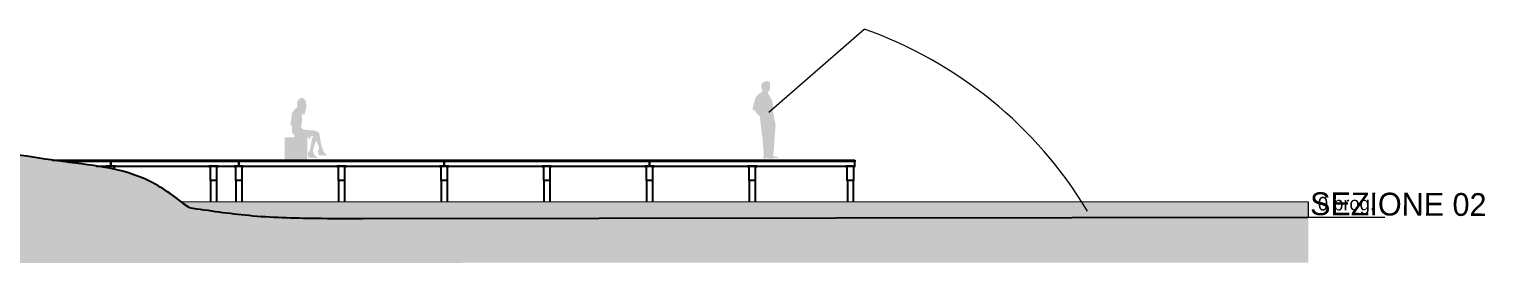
# Model space of a CAD drawing. Header units: inches. Extents: x -3368894 to 5148796, y 84 to 10864301.
# Drawn here: x 503414.93 to 503446.82, y 4346162.85 to 4346167.97 of the extents above; entities that cross this region are included whole.
import ezdxf

# ---------------------------------------------------------------- set-up
doc = ezdxf.new("R2010")
doc.units = ezdxf.units.IN
doc.header["$MEASUREMENT"] = 0
doc.layers.add('cm_arredi secondo piano', color=252, linetype='Continuous')
for name, color, linetype, lineweight in [('cm_campiture', 252, 'Continuous', 9), ('cm_linea di terra', 4, 'Continuous', 25), ('cm_quote', 174, 'Continuous', 0), ('cm_testi', 250, 'Continuous', 0), ('cp_piattaforme volumi_linea', 4, 'Continuous', 25)]:
    doc.layers.add(name, color=color, linetype=linetype, lineweight=lineweight)
doc.layers.add('Finestre', color=254, linetype='Continuous', lineweight=9, plot=False)
doc.styles.get("Standard").update_dxf_attribs({"font": 'GOTHIC.TTF'})

msp = doc.modelspace()

# ---------------------------------------------------------------- hatches: boundary and pattern name
at = {"layer": 'cm_arredi secondo piano'}
for points in [[(503430.864, 4346166.128), (503430.851, 4346166.162), (503430.79, 4346166.203), (503430.777, 4346166.23), (503430.845, 4346166.47), (503430.915, 4346166.554), (503430.972, 4346166.583), (503430.979, 4346166.599), (503430.988, 4346166.607), (503431.002, 4346166.619), (503430.981, 4346166.656), (503430.966, 4346166.739), (503430.997, 4346166.795), (503431.037, 4346166.817), (503431.103, 4346166.83), (503431.159, 4346166.806), (503431.162, 4346166.771), (503431.158, 4346166.771), (503431.167, 4346166.715), (503431.155, 4346166.646), (503431.141, 4346166.61), (503431.117, 4346166.597), (503431.124, 4346166.552), (503431.139, 4346166.522), (503431.166, 4346166.477), (503431.214, 4346166.394), (503431.233, 4346166.285), (503431.222, 4346166.174), (503431.231, 4346166.15), (503431.285, 4346165.861), (503431.264, 4346165.615), (503431.247, 4346165.352), (503431.237, 4346165.224), (503431.227, 4346165.2), (503431.242, 4346165.184), (503431.339, 4346165.171), (503431.341, 4346165.147), (503431.257, 4346165.143), (503431.162, 4346165.127), (503431.121, 4346165.135), (503431.086, 4346165.149), (503431.077, 4346165.148), (503431.066, 4346165.133), (503431.023, 4346165.126), (503431.019, 4346165.15), (503431.019, 4346165.182), (503431.02, 4346165.299), (503431.006, 4346165.456), (503430.996, 4346165.609), (503430.99, 4346165.629), (503430.959, 4346165.862), (503430.941, 4346166.059), (503430.922, 4346166.073)], [(503421.238, 4346165.148), (503421.237, 4346165.16), (503421.239, 4346165.164), (503421.237, 4346165.17), (503421.221, 4346165.176), (503421.202, 4346165.184), (503421.188, 4346165.203), (503421.176, 4346165.226), (503421.165, 4346165.244), (503421.153, 4346165.271), (503421.15, 4346165.3), (503421.158, 4346165.348), (503421.175, 4346165.411), (503421.202, 4346165.486), (503421.22, 4346165.534), (503421.227, 4346165.52), (503421.245, 4346165.468), (503421.268, 4346165.416), (503421.286, 4346165.356), (503421.281, 4346165.348), (503421.273, 4346165.333), (503421.264, 4346165.32), (503421.259, 4346165.3), (503421.26, 4346165.291), (503421.274, 4346165.207), (503421.449, 4346165.2), (503421.455, 4346165.202), (503421.454, 4346165.207), (503421.456, 4346165.208), (503421.457, 4346165.212), (503421.449, 4346165.216), (503421.43, 4346165.226), (503421.408, 4346165.243), (503421.394, 4346165.275), (503421.376, 4346165.303), (503421.358, 4346165.349), (503421.337, 4346165.402), (503421.315, 4346165.508), (503421.3, 4346165.609), (503421.288, 4346165.683), (503421.264, 4346165.717), (503421.228, 4346165.728), (503421.224, 4346165.73), (503421.166, 4346165.746), (503421.166, 4346165.748), (503421.089, 4346165.754), (503420.995, 4346165.766), (503420.938, 4346165.77), (503420.931, 4346165.778), (503420.91, 4346165.785), (503420.903, 4346165.802), (503420.897, 4346165.809), (503420.886, 4346165.814), (503420.892, 4346165.862), (503420.903, 4346165.929), (503420.912, 4346165.998), (503420.907, 4346166.046), (503420.901, 4346166.084), (503420.905, 4346166.088), (503420.913, 4346166.103), (503420.918, 4346166.101), (503420.919, 4346166.094), (503420.925, 4346166.098), (503420.927, 4346166.105), (503420.931, 4346166.108), (503420.934, 4346166.106), (503420.934, 4346166.097), (503420.929, 4346166.093), (503420.944, 4346166.099), (503420.953, 4346166.107), (503420.958, 4346166.112), (503420.96, 4346166.105), (503420.956, 4346166.1), (503420.945, 4346166.096), (503420.957, 4346166.097), (503420.967, 4346166.105), (503420.972, 4346166.112), (503420.977, 4346166.157), (503420.984, 4346166.176), (503420.993, 4346166.212), (503421.001, 4346166.259), (503420.998, 4346166.351), (503420.98, 4346166.414), (503420.93, 4346166.459), (503420.878, 4346166.46), (503420.858, 4346166.447), (503420.839, 4346166.432), (503420.807, 4346166.383), (503420.799, 4346166.334), (503420.806, 4346166.288), (503420.799, 4346166.258), (503420.782, 4346166.238), (503420.754, 4346166.217), (503420.718, 4346166.176), (503420.691, 4346166.136), (503420.679, 4346166.103), (503420.679, 4346166.05), (503420.67, 4346165.969), (503420.667, 4346165.957), (503420.664, 4346165.942), (503420.66, 4346165.928), (503420.656, 4346165.909), (503420.653, 4346165.881), (503420.669, 4346165.878), (503420.668, 4346165.865), (503420.677, 4346165.86), (503420.687, 4346165.828), (503420.689, 4346165.801), (503420.688, 4346165.753), (503420.693, 4346165.712), (503420.702, 4346165.683), (503420.716, 4346165.666), (503420.728, 4346165.651), (503420.742, 4346165.655), (503420.739, 4346165.647), (503420.74, 4346165.624), (503420.742, 4346165.606), (503420.743, 4346165.593), (503420.746, 4346165.58), (503420.75, 4346165.58), (503420.75, 4346165.582), (503420.757, 4346165.574), (503420.76, 4346165.573), (503420.764, 4346165.576), (503420.766, 4346165.58), (503420.768, 4346165.584), (503420.773, 4346165.578), (503420.777, 4346165.58), (503420.782, 4346165.589), (503420.783, 4346165.598), (503420.783, 4346165.601), (503421.034, 4346165.598), (503421.054, 4346165.574), (503421.091, 4346165.556), (503421.096, 4346165.619), (503421.118, 4346165.622), (503421.157, 4346165.632), (503421.144, 4346165.608), (503421.132, 4346165.577), (503421.119, 4346165.53), (503421.108, 4346165.462), (503421.098, 4346165.396), (503421.081, 4346165.325), (503421.068, 4346165.297), (503421.061, 4346165.288), (503421.05, 4346165.276), (503421.041, 4346165.264), (503421.036, 4346165.25), (503421.035, 4346165.234), (503421.038, 4346165.224), (503421.05, 4346165.15)]]:
    msp.add_hatch(color=256, dxfattribs=at).paths.add_polyline_path(points)
at = {"layer": 'cm_campiture'}
h = msp.add_hatch(color=253, dxfattribs=at)
h.dxf.hatch_style = 1
h.paths.add_polyline_path([(503418.085, 4346164.319), (503417.67, 4346164.585), (503417.197, 4346164.79), (503416.643, 4346164.928), (503416.444, 4346164.969), (503415.657, 4346165.069), (503415.435, 4346165.099), (503414.332, 4346165.26), (503413.622, 4346165.352), (503412.932, 4346165.385), (503412.121, 4346165.342), (503411.447, 4346165.255), (503410.858, 4346165.153), (503410.408, 4346165.098), (503410.408, 4346164.906), (503407.914, 4346164.904), (503407.914, 4346165.11), (503406.912, 4346165.101), (503406.908, 4346164.899), (503397.911, 4346164.896), (503397.912, 4346165.097), (503397.42, 4346165.111), (503396.454, 4346165.169), (503396.111, 4346165.181), (503396.111, 4346164.982), (503393.154, 4346164.98), (503393.154, 4346165.181), (503392.84, 4346165.183), (503391.705, 4346165.183), (503390.8, 4346165.217), (503389.352, 4346165.256), (503387.533, 4346165.347), (503386.321, 4346165.439), (503385.684, 4346165.478), (503385.119, 4346165.492), (503384.436, 4346165.492), (503380.782, 4346165.498), (503380.782, 4346162.846), (503418.432, 4346162.846), (503418.432, 4346164.057), (503418.256, 4346164.19), (503418.259, 4346164.19), (503418.259, 4346164.19)])
h = msp.add_hatch(dxfattribs=at)
h.set_pattern_fill('DASH', color=256, scale=0.5)
h.set_pattern_definition([(0, (5.72716, -7.18403), (0.0625, 0.0625), [0.0625, -0.0625])])
edge = h.paths.add_edge_path()
edge.add_spline(control_points=[(503418.259, 4346164.19), (503418.317, 4346164.146), (503418.375, 4346164.102), (503418.432, 4346164.057)], knot_values=[0, 0, 0, 0, 0.21487, 0.21487, 0.21487, 0.21487], degree=3, periodic=0)
edge.add_spline(control_points=[(503418.432, 4346164.057), (503418.87, 4346163.995), (503419.789, 4346163.855), (503421.064, 4346163.821), (503421.898, 4346163.82), (503422.243, 4346163.821)], knot_values=[0, 0, 0, 0, 1.317727, 2.78498, 3.820666, 3.820666, 3.820666, 3.820666], degree=3, periodic=0)
edge.add_line((503422.243, 4346163.821), (503442.954, 4346163.844))
edge.add_line((503442.954, 4346163.844), (503442.954, 4346164.054))
edge.add_line((503442.954, 4346164.054), (503442.954, 4346164.188))
edge.add_line((503442.954, 4346164.188), (503418.259, 4346164.19))
h = msp.add_hatch(color=253, dxfattribs=at)
h.dxf.hatch_style = 1
edge = h.paths.add_edge_path()
edge.add_spline(control_points=[(503422.243, 4346163.821), (503421.898, 4346163.82), (503421.064, 4346163.821), (503419.789, 4346163.855), (503418.87, 4346163.995), (503418.432, 4346164.057)], knot_values=[0, 0, 0, 0, 1.035686, 2.502939, 3.820666, 3.820666, 3.820666, 3.820666], degree=3, periodic=0)
edge.add_line((503418.432, 4346164.057), (503418.432, 4346163.846))
edge.add_line((503418.432, 4346163.846), (503418.432, 4346162.846))
edge.add_line((503418.432, 4346162.846), (503442.954, 4346162.85))
edge.add_line((503442.954, 4346162.85), (503442.954, 4346163.85))
edge.add_line((503442.954, 4346163.85), (503422.243, 4346163.821))
at = {"layer": 'cp_piattaforme volumi_linea'}
h = msp.add_hatch(color=256, dxfattribs=at)
h.dxf.hatch_style = 1
h.paths.add_polyline_path([(503421.027, 4346165.099), (503421.026, 4346165.596), (503420.527, 4346165.596), (503420.528, 4346165.099)])

# ---------------------------------------------------------------- linework, layer by layer
at = {"layer": 'cm_campiture', "ltscale": 0.5}
for p, q in [((503418.256, 4346164.19), (503442.954, 4346164.183)), ((503442.954, 4346164.183), (503442.954, 4346163.85))]:
    msp.add_line(p, q, dxfattribs=at)
msp.add_lwpolyline([(503431.133, 4346166.147), (503433.222, 4346167.97)], dxfattribs=at)
at = {"layer": 'cm_campiture'}
msp.add_arc((503430.123, 4346159.168), 9.332, 31.0421, 70.6073, dxfattribs=at)
at = {"layer": 'cm_linea di terra'}
for p, q in [((503418.432, 4346164.057), (503418.08, 4346164.322)), ((503422.243, 4346163.821), (503442.954, 4346163.85))]:
    msp.add_line(p, q, dxfattribs=at)
msp.add_spline([(503418.432, 4346164.057), (503417.581, 4346164.632), (503415.548, 4346165.083), (503413.432, 4346165.366), (503411.721, 4346165.295), (503410.408, 4346165.099), (503409.16, 4346165.098), (503405.838, 4346165.09), (503404.103, 4346165.099), (503401.147, 4346165.097), (503400.284, 4346165.068), (503397.912, 4346165.097), (503396.111, 4346165.182), (503394.891, 4346165.169), (503393.154, 4346165.181), (503392.539, 4346165.18), (503390.365, 4346165.228), (503388.539, 4346165.296), (503386.73, 4346165.408), (503385.546, 4346165.48), (503383.706, 4346165.498), (503380.788, 4346165.495)], degree=3, dxfattribs=at)
msp.add_open_spline([(503418.432, 4346164.057), (503418.87, 4346163.995), (503419.789, 4346163.855), (503421.064, 4346163.821), (503421.898, 4346163.82), (503422.243, 4346163.821)], degree=3, knots=[0, 0, 0, 0, 1.317727, 2.78498, 3.820666, 3.820666, 3.820666, 3.820666], dxfattribs=at)
at = {"layer": 'cm_testi'}
msp.add_line((503442.954, 4346163.85), (503444.63, 4346163.85), dxfattribs=at)
at = {"layer": 'cp_piattaforme volumi_linea', "linetype": 'Continuous'}
for p, q in [((503415.435, 4346165.099), (503433.022, 4346165.099)), ((503433.022, 4346165.099), (503433.022, 4346165.069)), ((503418.903, 4346164.661), (503418.903, 4346164.19)), ((503419.033, 4346164.661), (503419.033, 4346164.19)), ((503419.457, 4346164.661), (503419.457, 4346164.189)), ((503419.587, 4346164.661), (503419.587, 4346164.189)), ((503421.707, 4346164.661), (503421.707, 4346164.189)), ((503421.837, 4346164.661), (503421.837, 4346164.189)), ((503423.957, 4346164.661), (503423.957, 4346164.188)), ((503424.087, 4346164.661), (503424.087, 4346164.188)), ((503426.207, 4346164.661), (503426.207, 4346164.188)), ((503426.337, 4346164.661), (503426.337, 4346164.188)), ((503428.457, 4346164.661), (503428.457, 4346164.187)), ((503428.587, 4346164.661), (503428.587, 4346164.187)), ((503430.707, 4346164.661), (503430.707, 4346164.187)), ((503430.837, 4346164.661), (503430.837, 4346164.187)), ((503432.856, 4346164.661), (503432.856, 4346164.186)), ((503432.986, 4346164.661), (503432.986, 4346164.186))]:
    msp.add_line(p, q, dxfattribs=at)
for points in [[(503416.407, 4346164.969), (503416.718, 4346164.969), (503416.718, 4346165.069), (503415.657, 4346165.069)], [(503416.793, 4346164.961), (503416.818, 4346164.961), (503416.818, 4346164.969), (503416.618, 4346164.969), (503416.618, 4346164.961), (503416.643, 4346164.961)], [(503416.643, 4346164.961), (503416.643, 4346164.928)], [(503416.793, 4346164.897), (503416.793, 4346164.961)], [(503419.043, 4346164.961), (503419.068, 4346164.961), (503419.068, 4346164.969), (503418.868, 4346164.969), (503418.868, 4346164.961), (503418.893, 4346164.961)], [(503418.893, 4346164.961), (503418.893, 4346164.661), (503419.043, 4346164.661), (503419.043, 4346164.961)], [(503419.597, 4346164.961), (503419.622, 4346164.961), (503419.622, 4346164.969), (503419.422, 4346164.969), (503419.422, 4346164.961), (503419.447, 4346164.961)], [(503419.447, 4346164.961), (503419.447, 4346164.661), (503419.597, 4346164.661), (503419.597, 4346164.961)], [(503421.847, 4346164.961), (503421.872, 4346164.961), (503421.872, 4346164.969), (503421.672, 4346164.969), (503421.672, 4346164.961), (503421.697, 4346164.961)], [(503421.697, 4346164.961), (503421.697, 4346164.661), (503421.847, 4346164.661), (503421.847, 4346164.961)], [(503424.097, 4346164.961), (503424.122, 4346164.961), (503424.122, 4346164.969), (503423.922, 4346164.969), (503423.922, 4346164.961), (503423.947, 4346164.961)], [(503423.947, 4346164.961), (503423.947, 4346164.661), (503424.097, 4346164.661), (503424.097, 4346164.961)], [(503426.347, 4346164.961), (503426.372, 4346164.961), (503426.372, 4346164.969), (503426.172, 4346164.969), (503426.172, 4346164.961), (503426.197, 4346164.961)], [(503426.197, 4346164.961), (503426.197, 4346164.661), (503426.347, 4346164.661), (503426.347, 4346164.961)], [(503428.597, 4346164.961), (503428.622, 4346164.961), (503428.622, 4346164.969), (503428.422, 4346164.969), (503428.422, 4346164.961), (503428.447, 4346164.961)], [(503428.447, 4346164.961), (503428.447, 4346164.661), (503428.597, 4346164.661), (503428.597, 4346164.961)], [(503430.847, 4346164.961), (503430.872, 4346164.961), (503430.872, 4346164.969), (503430.672, 4346164.969), (503430.672, 4346164.961), (503430.697, 4346164.961)], [(503430.697, 4346164.961), (503430.697, 4346164.661), (503430.847, 4346164.661), (503430.847, 4346164.961)], [(503432.996, 4346164.961), (503433.021, 4346164.961), (503433.021, 4346164.969), (503432.821, 4346164.969), (503432.821, 4346164.961), (503432.846, 4346164.961)], [(503432.846, 4346164.961), (503432.846, 4346164.661), (503432.996, 4346164.661), (503432.996, 4346164.961)]]:
    msp.add_lwpolyline(points, dxfattribs=at)
for points in [[(503416.718, 4346164.969), (503419.522, 4346164.969), (503419.522, 4346165.069), (503416.718, 4346165.069)], [(503419.522, 4346164.969), (503424.022, 4346164.969), (503424.022, 4346165.069), (503419.522, 4346165.069)], [(503424.022, 4346164.969), (503428.522, 4346164.969), (503428.522, 4346165.069), (503424.022, 4346165.069)], [(503428.522, 4346164.969), (503433.022, 4346164.969), (503433.022, 4346165.069), (503428.522, 4346165.069)]]:
    msp.add_lwpolyline(points, close=True, dxfattribs=at)

# ---------------------------------------------------------------- texts
at = {"layer": 'cm_quote', "insert": (503443.165, 4346164.293), "char_height": 0.3, "attachment_point": 1, "rotation": 0.3521}
msp.add_mtext_dynamic_manual_height_columns('0 prog.', width=1.57145, gutter_width=1, heights=[0], dxfattribs=at)
at = {"layer": 'Finestre'}
msp.add_text('SEZIONE 02', height=0.5, rotation=359.7113, dxfattribs=at).set_placement((503442.994, 4346163.893))

doc.saveas('drawing.dxf')
